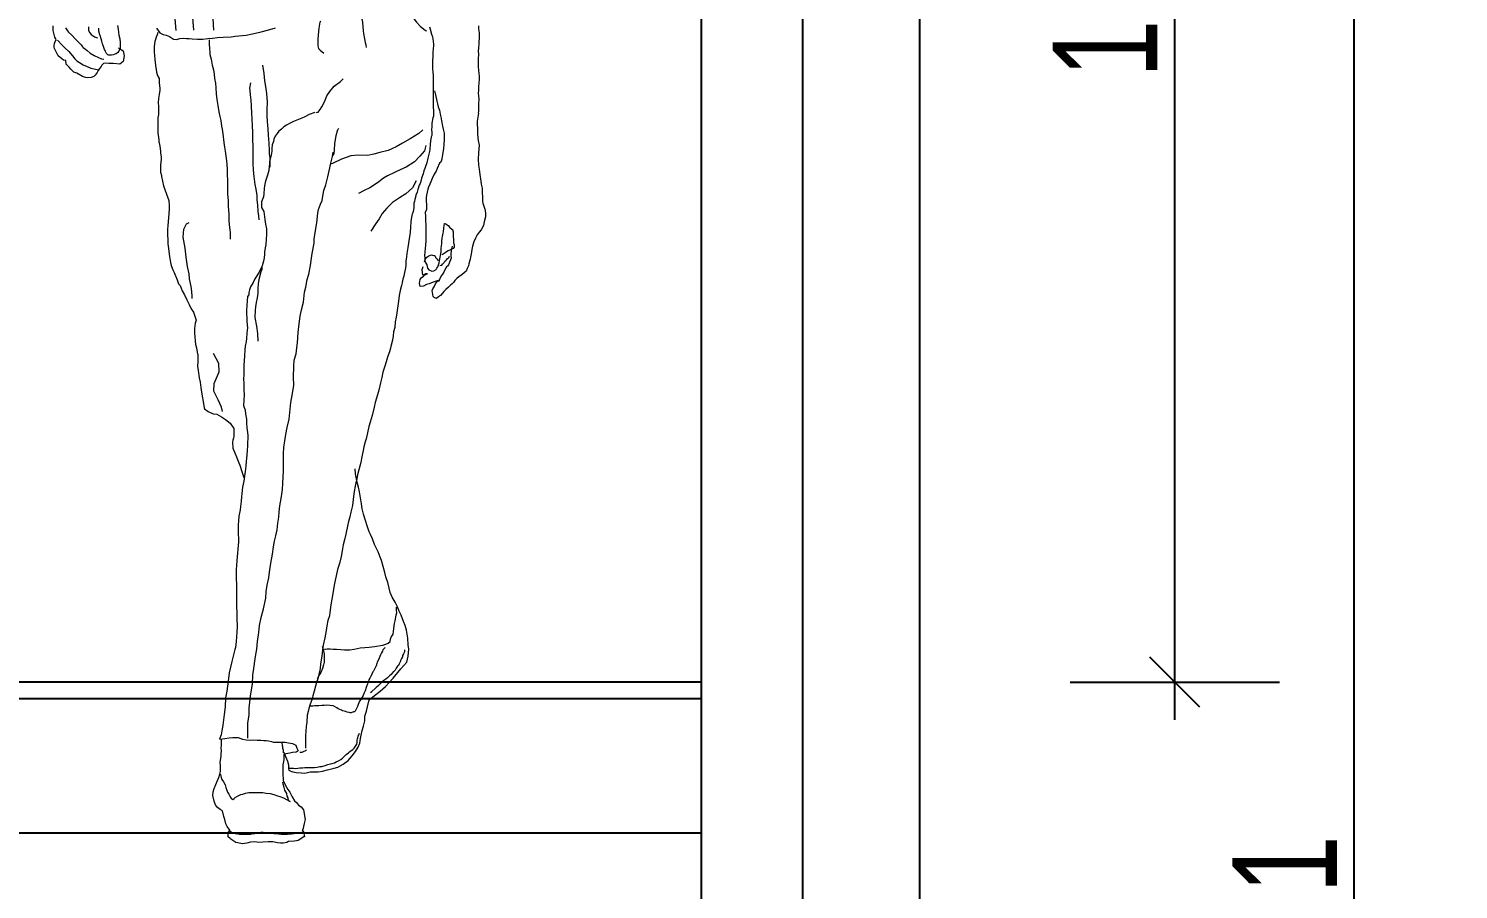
# Model space of a CAD drawing. Header units: centimetres. Extents: x 77721 to 213373, y -51694 to -17847.
# Drawn here: x 111668.2 to 111839.1, y -18877.8 to -18774.9 of the extents above; entities that cross this region are included whole.
import ezdxf

# ---------------------------------------------------------------- set-up
doc = ezdxf.new("R2010")
doc.units = ezdxf.units.CM
doc.header["$LTSCALE"] = 5
doc.header["$MEASUREMENT"] = 0
doc.layers.add('A-FURN', color=25, linetype='Continuous', lineweight=15, true_color=0xa46651)
doc.layers.add('KOTI', color=4, linetype='Continuous')
doc.styles.add('4-', font='simp.shx', dxfattribs={"width": 0.75})
doc.dimstyles.new('KOTI_K50.0cm', dxfattribs={"dimtxt": 12.5, "dimasz": 12.5, "dimexe": 12.5, "dimexo": 0, "dimgap": 2, "dimtad": 1, "dimdec": 1, "dimrnd": 0.1, "dimdsep": 46, "dimtxsty": '4-', "dimtsz": 3, "dimcen": 0.09, "dimdle": 4.5, "dimclrd": 256, "dimclrt": 256, "dimaunit": 1, "dimazin": 2, "dimtfac": 1, "dimtdec": 4, "dimtix": 1, "dimtmove": 2, "dimatfit": 3, "dimfxl": 12.5, "dimfxlon": 1, "dimtvp": 1, "dimtolj": 1, "dimtzin": 0, "dimarcsym": 0})

# ---------------------------------------------------------------- blocks, each defined once
blk = doc.blocks.new('PEOPLE11')
at = {"linetype": 'Continuous'}
for points in [[(0.09436, 0.54319), (0.09353, 0.54267), (0.09217, 0.54183), (0.09113, 0.5411), (0.09029, 0.53776), (0.09102, 0.53379), (0.09332, 0.53201), (0.0976, 0.53243), (0.10084, 0.53253), (0.10345, 0.53274), (0.1046, 0.53232), (0.10554, 0.53128), (0.10617, 0.53034), (0.10721, 0.52898), (0.10805, 0.52773), (0.10888, 0.52637), (0.11024, 0.52449), (0.11118, 0.52366), (0.11296, 0.52292), (0.11546, 0.52272), (0.11682, 0.52282), (0.11881, 0.52366), (0.12006, 0.52418), (0.12277, 0.52585), (0.12476, 0.52658), (0.12685, 0.52856), (0.12789, 0.52992), (0.12988, 0.53191), (0.13019, 0.53452), (0.13176, 0.53462), (0.13301, 0.53567), (0.13541, 0.53776), (0.13635, 0.53943), (0.13802, 0.54256), (0.13813, 0.5435), (0.13823, 0.54465), (0.13792, 0.54611), (0.1374, 0.54737), (0.13677, 0.54841), (0.13708, 0.54925), (0.13771, 0.5505), (0.13876, 0.55499), (0.13876, 0.55823)], [(0.09489, 0.55844), (0.09457, 0.55583), (0.09426, 0.55353), (0.09395, 0.55175), (0.09342, 0.54935), (0.09311, 0.54684), (0.09311, 0.54361), (0.09322, 0.54287), (0.09395, 0.54089), (0.09478, 0.53984), (0.09583, 0.53911), (0.09677, 0.5388), (0.09792, 0.53828), (0.09896, 0.53817), (0.0998, 0.53807), (0.10053, 0.53807), (0.10105, 0.53817), (0.10157, 0.53828), (0.10178, 0.53849), (0.10241, 0.53932), (0.10314, 0.54058), (0.10335, 0.54131), (0.10376, 0.54193), (0.10418, 0.54329), (0.10439, 0.54413), (0.10439, 0.54413), (0.10512, 0.5459), (0.10575, 0.54768), (0.10617, 0.54935), (0.10679, 0.55154), (0.1069, 0.55196), (0.10773, 0.55457), (0.10773, 0.55645)], [(0.11463, 0.5575), (0.11463, 0.55489), (0.1139, 0.55342), (0.11296, 0.55227), (0.1116, 0.55133), (0.11055, 0.55071), (0.10857, 0.54987)], [(-0.15151, 0.55812), (-0.15151, 0.55603), (-0.15182, 0.55332), (-0.15182, 0.55008), (-0.15161, 0.54684), (-0.15161, 0.5458), (-0.15141, 0.54308), (-0.1513, 0.54058), (-0.15141, 0.53911), (-0.1513, 0.53535), (-0.1512, 0.5342), (-0.1512, 0.53055), (-0.15141, 0.52731), (-0.15161, 0.52606), (-0.15182, 0.52324), (-0.15182, 0.52136), (-0.15182, 0.52136), (-0.15161, 0.51948), (-0.15141, 0.51634), (-0.15141, 0.51394), (-0.1513, 0.51217), (-0.15141, 0.51029), (-0.15161, 0.5082), (-0.15161, 0.50757), (-0.15151, 0.50527), (-0.15151, 0.50308), (-0.15151, 0.50183), (-0.15141, 0.49984), (-0.1513, 0.49859), (-0.15151, 0.49848), (-0.15047, 0.49305), (-0.15067, 0.49096), (-0.15078, 0.48814), (-0.15078, 0.4871), (-0.15078, 0.48501), (-0.15099, 0.48146), (-0.1513, 0.48), (-0.15182, 0.47676), (-0.15172, 0.47415), (-0.15141, 0.47122), (-0.1513, 0.46725), (-0.15151, 0.46318), (-0.15193, 0.46025), (-0.15235, 0.4567), (-0.15297, 0.45211), (-0.15339, 0.45002), (-0.15402, 0.4473), (-0.15402, 0.44448), (-0.15423, 0.44135), (-0.15423, 0.43842), (-0.15433, 0.43707), (-0.1559, 0.43299), (-0.15621, 0.43049), (-0.15621, 0.42777), (-0.15527, 0.42432), (-0.15496, 0.42192), (-0.15329, 0.41889), (-0.15203, 0.41743), (-0.15057, 0.41545), (-0.14953, 0.41325), (-0.14827, 0.41075), (-0.14744, 0.40782), (-0.14702, 0.40552), (-0.14639, 0.40239), (-0.14608, 0.4002), (-0.14577, 0.39905), (-0.14493, 0.3957), (-0.14462, 0.39435), (-0.14378, 0.39268), (-0.14294, 0.3908), (-0.14159, 0.38954), (-0.14023, 0.3885), (-0.13814, 0.38683), (-0.13678, 0.38568), (-0.13542, 0.38432), (-0.13448, 0.38307), (-0.13344, 0.38223), (-0.13229, 0.38119), (-0.13093, 0.37983), (-0.12916, 0.37816), (-0.1279, 0.3768), (-0.12686, 0.37565), (-0.1255, 0.37419), (-0.12414, 0.37314), (-0.12279, 0.3722), (-0.12122, 0.37273), (-0.12049, 0.37346), (-0.11986, 0.37763), (-0.12038, 0.37878), (-0.12122, 0.38014), (-0.12206, 0.38202), (-0.1232, 0.3838), (-0.12404, 0.38432), (-0.12112, 0.38338), (-0.11944, 0.38275), (-0.11788, 0.38223), (-0.116, 0.3816), (-0.11401, 0.38056), (-0.11161, 0.38035), (-0.11109, 0.38233), (-0.11171, 0.38516), (-0.11234, 0.3862), (-0.11391, 0.38735), (-0.11495, 0.38829), (-0.11662, 0.38892), (-0.11558, 0.38892), (-0.11433, 0.38818), (-0.11349, 0.38808), (-0.11297, 0.39194), (-0.11359, 0.39393)], [(-0.11798, 0.5575), (-0.1185, 0.55583), (-0.11944, 0.55248), (-0.12007, 0.55071), (-0.12038, 0.54914), (-0.12059, 0.54747), (-0.1207, 0.54569), (-0.1207, 0.54496), (-0.12059, 0.54225), (-0.12038, 0.54037), (-0.12038, 0.53807), (-0.12028, 0.53661), (-0.12017, 0.53494), (-0.12017, 0.53295), (-0.12007, 0.53086), (-0.12007, 0.52877), (-0.12028, 0.52648), (-0.12059, 0.52439), (-0.12059, 0.52261), (-0.12059, 0.52073), (-0.12059, 0.51948), (-0.12059, 0.51801), (-0.12049, 0.51613), (-0.12049, 0.51352), (-0.12059, 0.51133), (-0.12059, 0.51081), (-0.12049, 0.51029), (-0.12049, 0.50663), (-0.12059, 0.5035), (-0.1208, 0.49932), (-0.1207, 0.4965), (-0.12038, 0.49545), (-0.11965, 0.4918), (-0.11955, 0.48919), (-0.11944, 0.48741), (-0.11955, 0.48543), (-0.11955, 0.48323), (-0.11923, 0.48229), (-0.11871, 0.47937), (-0.1184, 0.47738), (-0.11819, 0.47373), (-0.11798, 0.47237), (-0.11725, 0.46976), (-0.11683, 0.46788), (-0.11631, 0.46475), (-0.11527, 0.46224), (-0.11485, 0.46078), (-0.11422, 0.45911), (-0.11359, 0.45723), (-0.11265, 0.45409), (-0.11224, 0.45273), (-0.11161, 0.45064), (-0.11098, 0.44939), (-0.11004, 0.44647), (-0.10952, 0.44469), (-0.10879, 0.4425), (-0.10869, 0.44218), (-0.10806, 0.43968), (-0.10785, 0.43822), (-0.10743, 0.43707), (-0.10722, 0.43393), (-0.10681, 0.43153), (-0.10649, 0.43007), (-0.10628, 0.42976), (-0.10576, 0.42767), (-0.10524, 0.42453), (-0.10513, 0.42056), (-0.10493, 0.41764), (-0.10461, 0.41545), (-0.10419, 0.41304), (-0.10378, 0.40991), (-0.10315, 0.40699), (-0.10273, 0.40427), (-0.10263, 0.40291), (-0.10231, 0.40061), (-0.1019, 0.39748), (-0.10179, 0.39445), (-0.10137, 0.39194), (-0.10085, 0.38975), (-0.10043, 0.38745), (-0.09991, 0.38526), (-0.09939, 0.38307), (-0.09929, 0.38275), (-0.09897, 0.38087), (-0.09803, 0.37763), (-0.0974, 0.37408), (-0.09699, 0.3722), (-0.09657, 0.36876), (-0.09615, 0.36552), (-0.09573, 0.36228), (-0.09521, 0.35936), (-0.09469, 0.35622), (-0.09427, 0.35236), (-0.09354, 0.34933), (-0.09312, 0.34661), (-0.0927, 0.34358), (-0.09166, 0.33941), (-0.09135, 0.33815), (-0.09062, 0.33565), (-0.08957, 0.33272), (-0.08894, 0.33053), (-0.08769, 0.32656), (-0.08623, 0.32186), (-0.0855, 0.3182), (-0.08456, 0.31455), (-0.08341, 0.30953), (-0.08257, 0.3064), (-0.0809, 0.30118), (-0.08017, 0.29794), (-0.07881, 0.2924), (-0.07746, 0.2877), (-0.07672, 0.28488), (-0.07578, 0.28039), (-0.07484, 0.27642), (-0.07411, 0.27444), (-0.07328, 0.27089), (-0.07265, 0.26848), (-0.07223, 0.26629), (-0.07171, 0.26295), (-0.07119, 0.26013), (-0.06983, 0.25532), (-0.06889, 0.25188), (-0.06816, 0.2477), (-0.06785, 0.24634), (-0.06732, 0.24404), (-0.06659, 0.24049), (-0.06638, 0.23893), (-0.06586, 0.23506), (-0.06555, 0.23088), (-0.06482, 0.22817), (-0.0644, 0.22629), (-0.06367, 0.22326), (-0.06283, 0.21992), (-0.06231, 0.21793), (-0.06095, 0.21135), (-0.06001, 0.20749), (-0.05918, 0.20404), (-0.05845, 0.19997), (-0.05782, 0.1961), (-0.05667, 0.1914), (-0.05563, 0.18869), (-0.05531, 0.18722), (-0.05301, 0.17667), (-0.05197, 0.17082), (-0.05072, 0.1632), (-0.04998, 0.15798), (-0.04967, 0.15568), (-0.04863, 0.15244), (-0.0479, 0.14889), (-0.04748, 0.14555), (-0.04654, 0.14064), (-0.04549, 0.13563), (-0.04497, 0.13228), (-0.04445, 0.12821), (-0.04372, 0.12299), (-0.0433, 0.11975), (-0.04309, 0.1185), (-0.04257, 0.11557), (-0.04173, 0.11275), (-0.041, 0.11024), (-0.04017, 0.10774), (-0.03933, 0.10429), (-0.03839, 0.10095), (-0.03766, 0.09834), (-0.03662, 0.09541), (-0.03568, 0.09249), (-0.03515, 0.09029), (-0.03463, 0.08789), (-0.03421, 0.08309), (-0.0339, 0.08016), (-0.03359, 0.07692), (-0.03327, 0.07369), (-0.03327, 0.07055), (-0.03338, 0.06826), (-0.03338, 0.06544)], [(0.06825, 0.55645), (0.06595, 0.55332), (0.06376, 0.55217), (0.06178, 0.55186), (0.05948, 0.55092), (0.05676, 0.54904), (0.05478, 0.54872), (0.05248, 0.54956), (0.05008, 0.54977), (0.04788, 0.54956), (0.046, 0.54956), (0.04392, 0.54935), (0.04026, 0.54904), (0.03681, 0.54893), (0.03337, 0.54945), (0.03002, 0.54966), (0.02668, 0.55019), (0.02271, 0.55029), (0.01739, 0.55071), (0.01456, 0.55113), (0.00715, 0.55175), (0.00287, 0.55269), (-0.00309, 0.55405), (-0.00747, 0.5552), (-0.01301, 0.55677)], [(0.03076, 0.57942), (0.02939, 0.55524)], [(0.04495, 0.57813), (0.04299, 0.55516)], [(0.0571, 0.57955), (0.05514, 0.55503)], [(-0.10388, 0.56909), (-0.10419, 0.56752), (-0.10618, 0.56439), (-0.1091, 0.56073), (-0.11161, 0.55791), (-0.11527, 0.55499), (-0.11589, 0.55468)], [(0.1304, 0.55677), (0.12915, 0.55478), (0.12841, 0.55384), (0.12601, 0.55186), (0.1257, 0.55133), (0.12382, 0.54925), (0.12319, 0.54862), (0.12246, 0.54799), (0.11985, 0.54517), (0.11891, 0.54371), (0.11828, 0.5434), (0.11682, 0.54225), (0.11567, 0.5412), (0.11369, 0.53953), (0.11097, 0.53796), (0.10794, 0.5365), (0.10596, 0.53567), (0.10418, 0.53546)], [(-0.07087, 0.56533), (-0.07202, 0.56199), (-0.07234, 0.56032), (-0.07275, 0.55468), (-0.07307, 0.5529), (-0.07369, 0.54935), (-0.07411, 0.54674), (-0.07463, 0.54517), (-0.07484, 0.5434)], [(-0.04393, 0.56136), (-0.0432, 0.56063), (-0.04278, 0.55791), (-0.04257, 0.55645), (-0.04226, 0.55447), (-0.04194, 0.55154), (-0.04173, 0.54893), (-0.04173, 0.54643), (-0.04184, 0.54455), (-0.04215, 0.54267), (-0.0433, 0.54141), (-0.04591, 0.53953)], [(0.06752, 0.55363), (0.06783, 0.55196), (0.06846, 0.55039), (0.06898, 0.54883), (0.0694, 0.54747), (0.06982, 0.54413), (0.06992, 0.54152), (0.06992, 0.53964), (0.06961, 0.53838), (0.06951, 0.53462), (0.06919, 0.53347), (0.06898, 0.53107), (0.06857, 0.52804), (0.06825, 0.52658), (0.06783, 0.52491), (0.06721, 0.52324), (0.06658, 0.52209), (0.06648, 0.5199), (0.06648, 0.51916), (0.06616, 0.5153), (0.06616, 0.51425), (0.06658, 0.51123), (0.06669, 0.50987), (0.06689, 0.50861), (0.0671, 0.5059), (0.0671, 0.50548), (0.067, 0.50339), (0.06689, 0.50214), (0.06689, 0.50172), (0.067, 0.49942), (0.067, 0.49942), (0.067, 0.49754), (0.06742, 0.49535), (0.06742, 0.49368), (0.06752, 0.49169), (0.06752, 0.49013), (0.06742, 0.48678), (0.06742, 0.48522), (0.06679, 0.48041), (0.06669, 0.47895), (0.06648, 0.47822), (0.06606, 0.47592), (0.06554, 0.47258), (0.06554, 0.47227), (0.06554, 0.47143), (0.06512, 0.46861), (0.06512, 0.46851), (0.06512, 0.46683), (0.06533, 0.46537), (0.06564, 0.46276), (0.06554, 0.45827), (0.06501, 0.45608), (0.06491, 0.45524), (0.06428, 0.45211), (0.06355, 0.44908), (0.06272, 0.44647), (0.06157, 0.44323), (0.06, 0.43895), (0.05969, 0.4354), (0.05979, 0.4331), (0.06021, 0.42725), (0.06063, 0.42192), (0.06073, 0.41921), (0.06073, 0.41471), (0.06063, 0.41294), (0.06063, 0.41179), (0.06063, 0.40907), (0.06031, 0.40813), (0.0599, 0.40416), (0.05948, 0.40082), (0.05885, 0.39664), (0.05833, 0.39466), (0.05718, 0.39174), (0.05634, 0.38986), (0.05426, 0.38484), (0.05321, 0.38223), (0.05227, 0.38087), (0.05081, 0.37732), (0.04924, 0.37461), (0.04768, 0.37126), (0.046, 0.36813), (0.04465, 0.3651), (0.04298, 0.3628), (0.0413, 0.35737), (0.04183, 0.35518), (0.04235, 0.35173), (0.04235, 0.34839), (0.04172, 0.34066), (0.04099, 0.33847), (0.04057, 0.33554), (0.04016, 0.33345), (0.04016, 0.33345), (0.04016, 0.33147), (0.04016, 0.32896), (0.04026, 0.32604), (0.03984, 0.32301), (0.03911, 0.31799), (0.03848, 0.31497), (0.03807, 0.31131), (0.03775, 0.30985), (0.03723, 0.30556), (0.03639, 0.3018), (0.03577, 0.29742), (0.03545, 0.29679), (0.03295, 0.29502), (0.02961, 0.29345), (0.0272, 0.29324), (0.02386, 0.29146), (0.02125, 0.28948), (0.01812, 0.28697), (0.01551, 0.28342), (0.01551, 0.28165), (0.01551, 0.2783), (0.01582, 0.27674), (0.01613, 0.27538), (0.01645, 0.27402), (0.01613, 0.27005), (0.01477, 0.26681), (0.01383, 0.2641), (0.01342, 0.26347), (0.01216, 0.26002), (0.01154, 0.25835), (0.01007, 0.25418), (0.00882, 0.2501)], [(0.03232, 0.54862), (0.03232, 0.5459), (0.03211, 0.54235), (0.03201, 0.54026), (0.03201, 0.53849), (0.03096, 0.53546), (0.03023, 0.53138), (0.0295, 0.52815), (0.02887, 0.52522), (0.02867, 0.5223), (0.02814, 0.51906), (0.02783, 0.51593), (0.02752, 0.51175), (0.0272, 0.50788), (0.02637, 0.50381), (0.02574, 0.49942), (0.02511, 0.49629), (0.02449, 0.49357), (0.02397, 0.48971), (0.02344, 0.48752), (0.02303, 0.48449), (0.0224, 0.47853), (0.02198, 0.4753), (0.02146, 0.47268), (0.02073, 0.46788), (0.02031, 0.4637), (0.0201, 0.45984), (0.01989, 0.44939), (0.01989, 0.44636), (0.01979, 0.44323), (0.01947, 0.43905), (0.01937, 0.43487), (0.01906, 0.42955), (0.01885, 0.42537), (0.01874, 0.42234), (0.01822, 0.419), (0.01812, 0.41722), (0.01812, 0.41482), (0.01812, 0.41252)], [(0.13583, 0.54831), (0.13562, 0.5482), (0.13291, 0.54507), (0.13249, 0.54465), (0.13082, 0.54308), (0.12821, 0.54058), (0.1257, 0.53776), (0.12413, 0.53567), (0.12267, 0.5342), (0.12079, 0.53306), (0.11828, 0.53159), (0.11567, 0.53034), (0.11317, 0.5293), (0.11076, 0.52877), (0.10784, 0.52815)], [(-0.00935, 0.46172), (-0.00925, 0.46506), (-0.00925, 0.46809), (-0.00883, 0.47101), (-0.00883, 0.4731), (-0.00862, 0.47801), (-0.0081, 0.48355), (-0.00779, 0.48783), (-0.00737, 0.49284), (-0.00726, 0.49671), (-0.00726, 0.50078), (-0.00737, 0.50632), (-0.00695, 0.51206), (-0.00622, 0.51676), (-0.00559, 0.52052), (-0.00507, 0.52564), (-0.00434, 0.53138)], [(-0.04069, 0.49932), (-0.04121, 0.49911), (-0.04194, 0.49932), (-0.0433, 0.50109), (-0.04455, 0.50277), (-0.04633, 0.50621), (-0.0479, 0.51029), (-0.05009, 0.51342), (-0.05301, 0.51687), (-0.05719, 0.5201), (-0.05918, 0.52198)], [(0.00412, 0.51927), (0.00475, 0.51561), (0.00454, 0.51394), (0.00433, 0.51102), (0.00391, 0.50736), (0.0036, 0.50371), (0.00339, 0.49817), (0.00328, 0.49493), (0.00297, 0.4895), (0.00287, 0.48605), (0.00287, 0.47989), (0.00266, 0.47644), (0.00255, 0.47164), (0.00255, 0.46673), (0.00255, 0.46422), (0.00234, 0.45973), (0.00182, 0.45524), (0.00109, 0.44991), (0.00057, 0.44678), (-0.00016, 0.44229), (-0.00027, 0.43947), (-0.00068, 0.43592), (-0.00089, 0.43153), (-0.00121, 0.4285), (-0.00152, 0.42568)], [(-0.12153, 0.51373), (-0.12216, 0.51102), (-0.123, 0.50673), (-0.12341, 0.50485), (-0.12383, 0.50277), (-0.12477, 0.50057), (-0.12529, 0.49786), (-0.12571, 0.49598), (-0.12613, 0.49336), (-0.12686, 0.48971), (-0.12738, 0.48772), (-0.12811, 0.48501), (-0.12811, 0.48376), (-0.12811, 0.48062), (-0.12811, 0.4801), (-0.1279, 0.47759), (-0.1277, 0.47644), (-0.12759, 0.47519), (-0.12749, 0.47425), (-0.12676, 0.46892), (-0.12644, 0.46715), (-0.12571, 0.46516), (-0.12477, 0.46433), (-0.1232, 0.46088), (-0.12258, 0.459), (-0.12132, 0.45691), (-0.11976, 0.45388), (-0.11903, 0.45159), (-0.11819, 0.45002), (-0.11735, 0.44803), (-0.11694, 0.44678), (-0.11652, 0.44459), (-0.116, 0.44271), (-0.11579, 0.44093), (-0.11579, 0.43822), (-0.11589, 0.43654), (-0.116, 0.43268), (-0.11506, 0.43101), (-0.11537, 0.42808), (-0.11537, 0.42485), (-0.11558, 0.42265), (-0.11558, 0.42015), (-0.11558, 0.41774), (-0.11558, 0.41586), (-0.11558, 0.41315), (-0.11558, 0.41158), (-0.11537, 0.40834), (-0.11506, 0.40646), (-0.11474, 0.40375), (-0.11464, 0.40155), (-0.11485, 0.39967), (-0.11495, 0.39727), (-0.11547, 0.39612), (-0.11621, 0.39497), (-0.11662, 0.39278), (-0.11756, 0.39174), (-0.11965, 0.39069), (-0.12101, 0.3909), (-0.12247, 0.39194), (-0.1231, 0.39278), (-0.12362, 0.39362), (-0.12414, 0.39518), (-0.12467, 0.39654), (-0.12488, 0.39779), (-0.1254, 0.4002), (-0.12571, 0.40249), (-0.12592, 0.40416), (-0.12602, 0.40594), (-0.12623, 0.40834), (-0.12644, 0.40928), (-0.12644, 0.41106), (-0.12676, 0.41357), (-0.12696, 0.41451), (-0.12717, 0.41555), (-0.12728, 0.4167), (-0.12749, 0.41764), (-0.1278, 0.42015), (-0.12801, 0.42192), (-0.12832, 0.42328), (-0.12832, 0.42328), (-0.12853, 0.42328), (-0.12916, 0.42307), (-0.12999, 0.42244), (-0.13072, 0.42192), (-0.13166, 0.42088), (-0.13334, 0.41941), (-0.13365, 0.4191), (-0.13407, 0.41764), (-0.13417, 0.41576), (-0.13417, 0.41419), (-0.13438, 0.41252), (-0.13438, 0.41148), (-0.13448, 0.41012), (-0.1348, 0.40876), (-0.1349, 0.40709), (-0.13417, 0.40625), (-0.13292, 0.40573), (-0.1324, 0.40542), (-0.13083, 0.40458), (-0.12958, 0.40396), (-0.12864, 0.40333), (-0.12738, 0.40239), (-0.12655, 0.40187)], [(-0.03975, 0.4989), (-0.03578, 0.49754), (-0.03296, 0.49608), (-0.03077, 0.49524), (-0.02742, 0.49378), (-0.02523, 0.49284), (-0.02293, 0.49169), (-0.02043, 0.49044), (-0.01855, 0.48919), (-0.01698, 0.48772), (-0.0151, 0.48616), (-0.01395, 0.4847), (-0.0127, 0.48292), (-0.01186, 0.48083), (-0.01144, 0.47926), (-0.01071, 0.47697), (-0.0105, 0.47446), (-0.01029, 0.47258), (-0.00988, 0.46986), (-0.00946, 0.46798), (-0.00883, 0.46548), (-0.00873, 0.46381), (-0.00862, 0.46234), (-0.00831, 0.45952), (-0.00747, 0.45629), (-0.00632, 0.45284), (-0.00591, 0.45117), (-0.00538, 0.44887), (-0.00528, 0.44709), (-0.00497, 0.44354), (-0.00465, 0.44145), (-0.0033, 0.43801), (-0.0033, 0.43425), (-0.00486, 0.43143), (-0.0057, 0.4261), (-0.00601, 0.42286), (-0.00674, 0.41962), (-0.00674, 0.41555), (-0.00664, 0.41283), (-0.00622, 0.40866), (-0.00591, 0.40678), (-0.00538, 0.40364), (-0.00538, 0.40228), (-0.00528, 0.39978), (-0.00476, 0.39748), (-0.00371, 0.39435), (-0.00256, 0.39215), (-0.00173, 0.39017), (0.00026, 0.38693), (0.00109, 0.38547), (0.00245, 0.38307), (0.00412, 0.38014), (0.00475, 0.37805), (0.00527, 0.37628), (0.00537, 0.37471), (0.0061, 0.37346), (0.00652, 0.37053), (0.00663, 0.3674), (0.00684, 0.36416), (0.00684, 0.36155), (0.00673, 0.35883), (0.00663, 0.35633), (0.00631, 0.35215), (0.00673, 0.34839), (0.00694, 0.34473), (0.00715, 0.34275), (0.00778, 0.33951), (0.00809, 0.337), (0.0083, 0.33303), (0.00872, 0.32635), (0.00882, 0.32008), (0.00892, 0.31726), (0.00872, 0.31423), (0.00872, 0.3112), (0.00882, 0.30985), (0.0084, 0.3065), (0.00892, 0.29919), (0.00788, 0.29585), (0.00767, 0.29355), (0.00694, 0.2899), (0.00694, 0.28708), (0.00663, 0.28394), (0.0061, 0.28071), (0.006, 0.27872), (0.006, 0.27663), (0.00621, 0.27392), (0.00631, 0.27151), (0.00652, 0.26848), (0.00673, 0.26556), (0.00684, 0.26295), (0.00704, 0.26117), (0.00736, 0.25783), (0.00788, 0.25418), (0.0083, 0.25083), (0.00882, 0.2476), (0.00966, 0.24352), (0.01007, 0.23903), (0.01028, 0.23673), (0.0106, 0.23391), (0.01101, 0.23015), (0.01122, 0.22806), (0.01206, 0.22357), (0.01237, 0.22033), (0.01248, 0.21783), (0.01248, 0.21166), (0.01227, 0.20832), (0.01227, 0.20623), (0.01342, 0.19349), (0.01394, 0.18701), (0.01394, 0.18158), (0.01383, 0.17667), (0.01383, 0.17239), (0.01362, 0.16696), (0.01362, 0.16257), (0.01342, 0.15725), (0.01342, 0.15401), (0.01321, 0.14837), (0.01342, 0.1445), (0.01404, 0.13813), (0.01436, 0.13395), (0.01488, 0.1326), (0.01686, 0.12445), (0.01874, 0.11682), (0.01947, 0.11118), (0.02041, 0.10429), (0.02115, 0.09969), (0.02146, 0.09353), (0.02209, 0.08831), (0.02313, 0.0811), (0.02365, 0.07713), (0.02428, 0.07442), (0.02522, 0.07139), (0.02323, 0.07181), (0.02167, 0.07202), (0.01864, 0.07233), (0.01624, 0.07264), (0.01258, 0.07254), (0.00966, 0.0716), (0.00704, 0.07097), (0.00443, 0.07076), (0.00234, 0.07097), (-0.00048, 0.07087), (-0.00288, 0.07087), (-0.00486, 0.07066), (-0.00643, 0.07055), (-0.00821, 0.07034), (-0.01009, 0.06982), (-0.01123, 0.0694), (-0.01405, 0.0694), (-0.01687, 0.0694), (-0.01949, 0.0694), (-0.02189, 0.06909), (-0.0246, 0.06857), (-0.02669, 0.06752), (-0.02753, 0.06533), (-0.02847, 0.06355), (-0.02701, 0.06261), (-0.0246, 0.0623), (-0.02262, 0.06188), (-0.02001, 0.06157), (-0.01855, 0.06126), (-0.01855, 0.06094), (-0.01865, 0.0575), (-0.01792, 0.05405), (-0.01781, 0.05165), (-0.01781, 0.04831), (-0.01823, 0.0434), (-0.01959, 0.04026), (-0.02126, 0.03713), (-0.02272, 0.03525), (-0.02439, 0.03212), (-0.02596, 0.0294), (-0.02721, 0.02825), (-0.02868, 0.02637), (-0.03035, 0.02543), (-0.03212, 0.02324), (-0.03306, 0.01676), (-0.03254, 0.01394), (-0.0315, 0.00997), (-0.03118, 0.00924), (-0.03192, 0.00851), (-0.03275, 0.00496), (-0.03233, 0.00485), (-0.02836, 0.00245), (-0.02721, 0.00224), (-0.02575, 0.00203), (-0.02189, 0.00162), (-0.02053, 0.00109), (-0.01813, 0.00057), (-0.01635, 0.00047), (-0.01416, 0.00068), (-0.01103, 0.00141), (-0.00789, 0.00151), (-0.00424, 0.0012), (-0.00162, 0.00109), (0.0013, 0.00141), (0.00412, 0.0012), (0.00673, 0.00057), (0.00986, 0.00015), (0.01289, 0.00068), (0.01415, 0.00109), (0.01613, 0.00235), (0.01749, 0.00318), (0.01812, 0.00371), (0.01937, 0.00485), (0.01937, 0.00559), (0.01916, 0.00809), (0.01833, 0.00924), (0.01833, 0.00945), (0.02, 0.01196), (0.02094, 0.01373), (0.02177, 0.01666), (0.0224, 0.01885), (0.02323, 0.02272), (0.02491, 0.02345), (0.02679, 0.02491), (0.02814, 0.02679), (0.02887, 0.02919), (0.02981, 0.03306), (0.02961, 0.03556), (0.02898, 0.03796), (0.02668, 0.04329), (0.02585, 0.04538), (0.02511, 0.04757), (0.02459, 0.04945), (0.02459, 0.05133), (0.02459, 0.05353), (0.02491, 0.05562), (0.02417, 0.06), (0.02407, 0.06147), (0.02397, 0.06345), (0.02417, 0.06544), (0.02397, 0.06711), (0.02386, 0.0694), (0.02397, 0.0717)], [(-0.05218, 0.46976), (-0.05291, 0.47112), (-0.05322, 0.47352), (-0.05333, 0.4777), (-0.05437, 0.48334), (-0.05542, 0.48741), (-0.05604, 0.48814)], [(-0.11339, 0.4871), (-0.11067, 0.4847), (-0.10493, 0.48094), (-0.0996, 0.47812), (-0.09532, 0.47561), (-0.08978, 0.4731), (-0.08404, 0.47174), (-0.07996, 0.47049), (-0.07578, 0.46976), (-0.06962, 0.46986), (-0.0644, 0.46934), (-0.05792, 0.46725), (-0.05186, 0.46422), (-0.05019, 0.4637)], [(-0.11558, 0.47644), (-0.11453, 0.47289), (-0.11151, 0.46924), (-0.10775, 0.46527), (-0.10211, 0.46161), (-0.09855, 0.46005), (-0.09417, 0.45806), (-0.08926, 0.45576), (-0.08654, 0.4542), (-0.08351, 0.45179), (-0.08059, 0.4497), (-0.07735, 0.44772), (-0.07349, 0.44574), (-0.06952, 0.44375)], [(0.006, 0.07222), (0.006, 0.07567), (0.0059, 0.07839), (0.0059, 0.08236), (0.00516, 0.08821), (0.00506, 0.0927), (0.00454, 0.09677), (0.00412, 0.10105), (0.00328, 0.10627), (0.00287, 0.1093), (0.00255, 0.11505), (0.00161, 0.12132), (0.0012, 0.12466), (0.00078, 0.1279), (-0.00006, 0.13281), (-0.00058, 0.13803), (-0.00152, 0.14429), (-0.00204, 0.14899), (-0.00319, 0.15443), (-0.00465, 0.16048), (-0.00622, 0.16769), (-0.00664, 0.17229), (-0.00726, 0.17667), (-0.00831, 0.18158), (-0.00873, 0.18534), (-0.00967, 0.19161), (-0.01082, 0.19777), (-0.01144, 0.20268), (-0.01217, 0.20665), (-0.01322, 0.2101), (-0.01395, 0.21428), (-0.01458, 0.21887), (-0.0152, 0.22294), (-0.01531, 0.2266), (-0.01593, 0.23067), (-0.01635, 0.23318), (-0.01708, 0.23705), (-0.01761, 0.24185), (-0.01792, 0.24582), (-0.01813, 0.25062), (-0.01834, 0.25407), (-0.01844, 0.25825), (-0.01834, 0.26243), (-0.01834, 0.26274), (-0.01834, 0.26629), (-0.01865, 0.27057), (-0.01928, 0.27507), (-0.02001, 0.27935), (-0.02084, 0.28405), (-0.0222, 0.28969), (-0.02262, 0.29439), (-0.02345, 0.30128), (-0.0246, 0.30724), (-0.02544, 0.31298), (-0.02523, 0.31841), (-0.02533, 0.32604), (-0.02575, 0.33001), (-0.0269, 0.33429), (-0.02742, 0.33857), (-0.02795, 0.34181), (-0.02847, 0.34902), (-0.02909, 0.35486), (-0.02972, 0.36009), (-0.03056, 0.36447), (-0.03192, 0.3697), (-0.03275, 0.37649), (-0.03359, 0.37983), (-0.03463, 0.38516), (-0.03557, 0.38871), (-0.03672, 0.39456), (-0.03735, 0.398), (-0.03787, 0.40291), (-0.03923, 0.40981), (-0.03933, 0.41252), (-0.04006, 0.41722), (-0.04111, 0.4238), (-0.04173, 0.43028), (-0.04236, 0.43289), (-0.04372, 0.43654), (-0.04466, 0.43905), (-0.04518, 0.44187), (-0.04591, 0.44574), (-0.04716, 0.4496), (-0.04873, 0.45514), (-0.04946, 0.45931), (-0.05072, 0.46454), (-0.05176, 0.46892), (-0.05218, 0.47195)], [(-0.109, 0.45242), (-0.10649, 0.44751), (-0.1019, 0.44354), (-0.09761, 0.44083), (-0.09281, 0.43759), (-0.08884, 0.43372), (-0.08581, 0.43007), (-0.08362, 0.42652), (-0.08142, 0.42338), (-0.07808, 0.41806)], [(0.04402, 0.3721), (0.04402, 0.37346), (0.04423, 0.3768), (0.04465, 0.38035), (0.04569, 0.38547), (0.046, 0.38902), (0.04705, 0.39403), (0.04799, 0.4003), (0.04882, 0.40636), (0.05008, 0.41388), (0.04966, 0.41941), (0.04788, 0.42307), (0.046, 0.42391)], [(-0.13344, 0.40782), (-0.13271, 0.40458), (-0.1326, 0.4026), (-0.1326, 0.40124), (-0.13271, 0.39967), (-0.13093, 0.39497), (-0.1302, 0.39414), (-0.12958, 0.39372), (-0.12926, 0.39309), (-0.1277, 0.39017), (-0.12696, 0.38881), (-0.12623, 0.38777), (-0.1254, 0.3863), (-0.12488, 0.38516), (-0.12414, 0.38401), (-0.12414, 0.3838), (-0.12414, 0.3838)], [(-0.12508, 0.39466), (-0.12634, 0.39487), (-0.12696, 0.3955), (-0.12801, 0.39664), (-0.12843, 0.39758), (-0.12916, 0.398), (-0.12968, 0.39842), (-0.13041, 0.39936), (-0.13104, 0.39988), (-0.13135, 0.4004), (-0.13177, 0.40093)], [(-0.11453, 0.39706), (-0.11474, 0.3979), (-0.11537, 0.39926), (-0.1161, 0.4004), (-0.11694, 0.40082), (-0.11767, 0.40124), (-0.11861, 0.40166), (-0.11934, 0.40187), (-0.12017, 0.40166), (-0.12101, 0.40155), (-0.12153, 0.40145), (-0.12185, 0.40093), (-0.12206, 0.4004), (-0.12206, 0.40009), (-0.12268, 0.39967), (-0.12289, 0.39946), (-0.1231, 0.39915), (-0.1232, 0.39894), (-0.12373, 0.39832), (-0.12383, 0.3979)], [(-0.0035, 0.39362), (-0.0035, 0.39194), (-0.00288, 0.39027), (-0.00162, 0.38516), (-0.0011, 0.38202), (-0.00089, 0.37899), (-0.00079, 0.37575), (-0.00037, 0.37252), (0.00026, 0.36938), (0.00067, 0.36646), (0.00088, 0.36406), (0.0012, 0.35925), (0.00015, 0.3533), (-0.00058, 0.34818), (-0.00089, 0.34306)], [(0.02323, 0.29502), (0.02397, 0.29794), (0.02626, 0.30306), (0.02929, 0.30891), (0.02887, 0.31402), (0.02553, 0.32207), (0.02585, 0.32771), (0.0295, 0.3345)], [(-0.01865, 0.06272), (-0.0198, 0.05969), (-0.02105, 0.05645), (-0.02168, 0.05405), (-0.02178, 0.05133), (-0.02199, 0.05029), (-0.02335, 0.04956), (-0.02471, 0.04925), (-0.02701, 0.04872), (-0.03045, 0.04851), (-0.03296, 0.04841), (-0.03662, 0.04914), (-0.0385, 0.04925), (-0.04194, 0.04914), (-0.04497, 0.04977), (-0.04842, 0.0506), (-0.05291, 0.05175), (-0.05542, 0.05238), (-0.05907, 0.05436), (-0.06241, 0.05697), (-0.06513, 0.06021), (-0.06753, 0.06314), (-0.06931, 0.06606), (-0.07056, 0.06878), (-0.07087, 0.07191), (-0.07129, 0.07421), (-0.07202, 0.07734), (-0.07307, 0.08048), (-0.0739, 0.08403), (-0.0739, 0.08726), (-0.07495, 0.0905), (-0.07578, 0.09364), (-0.07693, 0.09823), (-0.07934, 0.10043), (-0.08132, 0.10199), (-0.08445, 0.10429), (-0.088, 0.10732), (-0.09051, 0.11014), (-0.09323, 0.11317), (-0.09646, 0.11703), (-0.09855, 0.11944), (-0.10252, 0.12403), (-0.10357, 0.1281), (-0.10388, 0.13291), (-0.10357, 0.13594), (-0.10315, 0.14043), (-0.10284, 0.14304), (-0.10221, 0.14597), (-0.10137, 0.14899), (-0.10033, 0.15171), (-0.09866, 0.15599), (-0.0973, 0.15892), (-0.09594, 0.16216), (-0.09458, 0.16487), (-0.0926, 0.16842), (-0.09114, 0.17166), (-0.09041, 0.17448), (-0.08947, 0.17834), (-0.08832, 0.18231), (-0.08748, 0.18524), (-0.08644, 0.18931), (-0.08529, 0.19339), (-0.08445, 0.19568), (-0.08289, 0.19923), (-0.08059, 0.20425), (-0.07902, 0.20811), (-0.07766, 0.21104), (-0.07683, 0.21302), (-0.07558, 0.21699), (-0.07432, 0.22065), (-0.07307, 0.22493), (-0.07213, 0.22859), (-0.0715, 0.23193), (-0.07098, 0.23611), (-0.07014, 0.24028), (-0.06952, 0.24352), (-0.06889, 0.24592), (-0.06826, 0.24906), (-0.06743, 0.25261), (-0.06722, 0.25585)], [(-0.04643, 0.13281), (-0.04696, 0.13281), (-0.0481, 0.13312), (-0.05019, 0.13322), (-0.05228, 0.13281), (-0.05458, 0.13281), (-0.0574, 0.1326), (-0.05991, 0.13239), (-0.06356, 0.13239), (-0.06659, 0.13301), (-0.07067, 0.13375), (-0.0739, 0.13406), (-0.07683, 0.13437), (-0.08059, 0.13479), (-0.08623, 0.13573), (-0.08832, 0.13625), (-0.08988, 0.13688), (-0.09114, 0.13813), (-0.09145, 0.1398), (-0.09197, 0.14116), (-0.09312, 0.14315), (-0.09344, 0.14492), (-0.09364, 0.14701), (-0.09417, 0.15046), (-0.09448, 0.15234), (-0.09521, 0.1562), (-0.09563, 0.15777), (-0.09552, 0.15954), (-0.09542, 0.16163)], [(-0.10106, 0.13249), (-0.10096, 0.13249), (-0.10096, 0.13113), (-0.10075, 0.13072), (-0.10023, 0.12967), (-0.0997, 0.12852), (-0.0996, 0.128), (-0.09949, 0.12769), (-0.09887, 0.12643), (-0.09824, 0.12518), (-0.09814, 0.12476), (-0.0974, 0.12299), (-0.09678, 0.12184), (-0.09626, 0.12121), (-0.09532, 0.11985), (-0.09458, 0.1186), (-0.09344, 0.11735), (-0.09333, 0.11735), (-0.09176, 0.11557), (-0.09072, 0.11463), (-0.08936, 0.11338), (-0.08821, 0.11254), (-0.08696, 0.1115), (-0.08581, 0.11056), (-0.08414, 0.10899), (-0.08268, 0.10774), (-0.08163, 0.1068), (-0.0809, 0.10607), (-0.07892, 0.10419), (-0.0786, 0.10377), (-0.07766, 0.10304)], [(-0.08769, 0.13395), (-0.08738, 0.13354), (-0.08612, 0.13239), (-0.08592, 0.13155), (-0.08529, 0.1304), (-0.08456, 0.12894), (-0.08362, 0.12685), (-0.0831, 0.1256), (-0.08236, 0.12414), (-0.08205, 0.12309), (-0.08153, 0.12163), (-0.0809, 0.12017), (-0.07975, 0.11797), (-0.07934, 0.11735), (-0.07787, 0.11432), (-0.07777, 0.114), (-0.07735, 0.11317), (-0.07652, 0.11192), (-0.0761, 0.11024), (-0.07578, 0.1092), (-0.07558, 0.10847), (-0.07484, 0.10669), (-0.07411, 0.10439), (-0.07328, 0.10272), (-0.07265, 0.10137), (-0.0714, 0.09907), (-0.07056, 0.09771), (-0.07035, 0.0974), (-0.06941, 0.0952), (-0.06879, 0.09374), (-0.06732, 0.0905), (-0.06691, 0.09019), (-0.06607, 0.09009), (-0.0645, 0.08956), (-0.06398, 0.08956), (-0.06315, 0.08977), (-0.06189, 0.08998), (-0.06074, 0.0904), (-0.0598, 0.09071), (-0.05855, 0.09092), (-0.05803, 0.09123), (-0.05688, 0.09165), (-0.05573, 0.09228), (-0.05469, 0.0928), (-0.05312, 0.09374), (-0.05218, 0.09416), (-0.04998, 0.09447), (-0.04779, 0.09468), (-0.04612, 0.09447), (-0.04455, 0.09437), (-0.04257, 0.09426), (-0.04142, 0.09416), (-0.03944, 0.09416), (-0.0385, 0.09405), (-0.03693, 0.09395), (-0.03599, 0.09364)], [(-0.04466, 0.13489), (-0.0457, 0.13176), (-0.04602, 0.12946), (-0.04622, 0.12716), (-0.04622, 0.12393), (-0.0457, 0.12226), (-0.04508, 0.11964), (-0.04393, 0.11693), (-0.04257, 0.11494), (-0.04142, 0.11275)], [(-0.0221, 0.05207), (-0.02272, 0.05175), (-0.02293, 0.05175), (-0.02398, 0.05175), (-0.02513, 0.05175), (-0.0268, 0.05154), (-0.02826, 0.05175), (-0.02941, 0.05196), (-0.03014, 0.05196), (-0.03139, 0.05196), (-0.03286, 0.05207), (-0.03369, 0.05217), (-0.03474, 0.05227), (-0.0363, 0.05227), (-0.03745, 0.05227), (-0.03944, 0.05227), (-0.04132, 0.05238), (-0.04309, 0.0528), (-0.04455, 0.0529), (-0.04685, 0.05353), (-0.04873, 0.05426), (-0.0504, 0.05468), (-0.05155, 0.05499), (-0.05322, 0.05541), (-0.05437, 0.05593), (-0.05583, 0.05666), (-0.0574, 0.05771), (-0.05855, 0.05854), (-0.0598, 0.05969), (-0.06022, 0.06011), (-0.06116, 0.06094), (-0.06262, 0.0622), (-0.06346, 0.06293), (-0.0645, 0.06366), (-0.06565, 0.06439), (-0.06659, 0.06533), (-0.06753, 0.06679), (-0.06837, 0.06815), (-0.06858, 0.0692), (-0.06868, 0.07087), (-0.06889, 0.0717), (-0.0691, 0.07243), (-0.06941, 0.07348), (-0.07014, 0.07557)], [(-0.01844, 0.06209), (-0.01844, 0.06272), (-0.01834, 0.06397), (-0.01834, 0.06408), (-0.01802, 0.06512), (-0.01802, 0.06533), (-0.01781, 0.06627), (-0.01771, 0.067), (-0.01771, 0.06752), (-0.0174, 0.06867), (-0.01729, 0.0694)], [(-0.03411, 0.06397), (-0.03327, 0.06355), (-0.03233, 0.06314), (-0.03077, 0.06251), (-0.02983, 0.0623), (-0.02962, 0.0623)], [(0.02491, 0.04789), (0.02459, 0.04747), (0.02407, 0.04538), (0.02365, 0.04402), (0.0225, 0.04246), (0.02146, 0.04026), (0.02094, 0.03859), (0.02041, 0.03682), (0.01979, 0.03535), (0.01895, 0.034), (0.01843, 0.03316), (0.01749, 0.03159), (0.01707, 0.03076), (0.01624, 0.03034), (0.0154, 0.03097), (0.01467, 0.0317), (0.013, 0.03264), (0.0107, 0.03379), (0.00934, 0.034), (0.00757, 0.03473), (0.00537, 0.03514), (0.00381, 0.03514), (0.00224, 0.03504), (0.00015, 0.03504), (-0.00173, 0.03514), (-0.00434, 0.03514), (-0.00653, 0.03473), (-0.00935, 0.03441), (-0.01186, 0.03379), (-0.01416, 0.03295), (-0.01593, 0.03232), (-0.01834, 0.03159), (-0.02043, 0.03034), (-0.02241, 0.0293), (-0.02283, 0.02909), (-0.0222, 0.0293), (-0.02157, 0.03055), (-0.02147, 0.03138), (-0.02095, 0.03264), (-0.02053, 0.03441), (-0.01938, 0.03682), (-0.01875, 0.03859), (-0.01823, 0.04078), (-0.01781, 0.04225)], [(-0.03087, 0.00767), (-0.03077, 0.00757), (-0.03045, 0.00757), (-0.03003, 0.00757), (-0.02972, 0.00757), (-0.02941, 0.00747), (-0.02899, 0.00747), (-0.02857, 0.00736), (-0.02774, 0.00726), (-0.02732, 0.00715), (-0.02659, 0.00705), (-0.02554, 0.00694), (-0.02502, 0.00694), (-0.02429, 0.00684), (-0.02356, 0.00673), (-0.02251, 0.00663), (-0.02105, 0.00653), (-0.0198, 0.00642), (-0.01802, 0.00642), (-0.01667, 0.00642), (-0.01489, 0.00663), (-0.01301, 0.00684), (-0.01197, 0.00694), (-0.00998, 0.00726), (-0.00768, 0.00757), (-0.00559, 0.00767), (-0.00444, 0.00778), (-0.00298, 0.00778), (-0.00173, 0.00747), (0.00036, 0.00715), (0.0012, 0.00694), (0.00318, 0.00663), (0.00422, 0.00653), (0.00506, 0.00653), (0.00631, 0.00642), (0.00725, 0.00642), (0.0084, 0.00642), (0.00955, 0.00642), (0.01049, 0.00642), (0.0108, 0.00642), (0.01164, 0.00653), (0.01258, 0.00663), (0.0131, 0.00663), (0.01436, 0.00694), (0.01488, 0.00705), (0.0154, 0.00715), (0.01592, 0.00726), (0.01655, 0.00757), (0.01686, 0.00767), (0.01739, 0.00809), (0.01843, 0.00893)]]:
    blk.add_lwpolyline(points, dxfattribs=at)
blk.add_lwpolyline([(-0.1513, 0.48), (-0.1513, 0.48)], close=True, dxfattribs=at)
blk = doc.blocks.new('*D233')
at = {"layer": 'Defpoints', "color": 0, "linetype": 'Continuous', "transparency": 16777216}
for p in [(111760.76, -18599.46), (111329.64, -18871.01), (111760.76, -18871.03)]:
    blk.add_point(p, dxfattribs=at)
at = {"layer": 'KOTI', "color": 0, "linetype": 'Continuous', "lineweight": -2, "transparency": 16777216}
for p, q in [((111329.64, -18611.96), (111329.64, -18586.96)), ((111760.76, -18611.96), (111760.76, -18586.96))]:
    blk.add_line(p, q, dxfattribs=at)
at = {"layer": 'KOTI', "linetype": 'Continuous', "lineweight": -2, "transparency": 16777216}
for p, q in [((111326.64, -18602.46), (111332.64, -18596.46)), ((111757.76, -18602.46), (111763.76, -18596.46)), ((111325.14, -18599.46), (111765.26, -18599.46))]:
    blk.add_line(p, q, dxfattribs=at)
at = {"layer": 'KOTI', "linetype": 'Continuous', "transparency": 16777216, "insert": (111543.74, -18610.45), "char_height": 12.5, "attachment_point": 5, "style": '4-'}
blk.add_mtext('\\A1;431.1', dxfattribs=at)
blk = doc.blocks.new('*D235')
at = {"layer": 'Defpoints', "color": 0, "linetype": 'Continuous', "transparency": 16777216}
for p in [(111774.76, -18664.94), (111774.76, -19109.01), (111826.62, -19109.01)]:
    blk.add_point(p, dxfattribs=at)
at = {"layer": 'KOTI', "linetype": 'Continuous', "lineweight": -2, "transparency": 16777216}
for p, q in [((111826.62, -18660.44), (111826.62, -19113.51)), ((111829.62, -18667.94), (111823.62, -18661.94)), ((111829.62, -19112.01), (111823.62, -19106.01))]:
    blk.add_line(p, q, dxfattribs=at)
at = {"layer": 'KOTI', "color": 0, "linetype": 'Continuous', "lineweight": -2, "transparency": 16777216}
for p, q in [((111814.12, -18664.94), (111839.12, -18664.94)), ((111814.12, -19109.01), (111839.12, -19109.01))]:
    blk.add_line(p, q, dxfattribs=at)
at = {"layer": 'KOTI', "linetype": 'Continuous', "transparency": 16777216, "insert": (111818.37, -18886.98), "char_height": 12.5, "attachment_point": 5, "rotation": 90, "style": '4-'}
blk.add_mtext('\\A1;444.1', dxfattribs=at)
blk = doc.blocks.new('*D236')
at = {"layer": 'Defpoints', "color": 0, "linetype": 'Continuous', "transparency": 16777216}
for p in [(111760.76, -18677.26), (111805.23, -18677.26), (111748.65, -18853.01)]:
    blk.add_point(p, dxfattribs=at)
at = {"layer": 'KOTI', "linetype": 'Continuous', "lineweight": -2, "transparency": 16777216}
for p, q in [((111805.23, -18857.51), (111805.23, -18672.76)), ((111808.23, -18680.26), (111802.23, -18674.26)), ((111808.23, -18856.01), (111802.23, -18850.01))]:
    blk.add_line(p, q, dxfattribs=at)
at = {"layer": 'KOTI', "color": 0, "linetype": 'Continuous', "lineweight": -2, "transparency": 16777216}
for p, q in [((111792.73, -18677.26), (111817.73, -18677.26)), ((111792.73, -18853.01), (111817.73, -18853.01))]:
    blk.add_line(p, q, dxfattribs=at)
at = {"layer": 'KOTI', "linetype": 'Continuous', "transparency": 16777216, "insert": (111796.98, -18765.14), "char_height": 12.5, "attachment_point": 5, "rotation": 90, "style": '4-'}
blk.add_mtext('\\A1;175.7', dxfattribs=at)

msp = doc.modelspace()

# ---------------------------------------------------------------- linework, layer by layer
at = {"layer": 'KOTI', "color": 2, "linetype": 'Continuous'}
for p, q in [((111774.76, -19109.01), (111774.76, -18664.94)), ((111760.76, -19108.11), (111760.76, -18677.26)), ((111748.65, -19091.01), (111748.65, -18687.63))]:
    msp.add_line(p, q, dxfattribs=at)
at = {"layer": 'KOTI', "color": 2, "linetype": 'Continuous', "true_color": 0xf1eb1f}
for p, q in [((111748.65, -18855.01), (111341.74, -18855.06)), ((111341.74, -18871.01), (111748.65, -18871.01))]:
    msp.add_line(p, q, dxfattribs=at)
msp.add_lwpolyline([(111748.65, -18853.01), (111341.74, -18853.01)], dxfattribs=at)

# ---------------------------------------------------------------- block references
at = {"layer": 'A-FURN', "xscale": -175.0993450000053, "yscale": 175.0993450000053, "zscale": 175.0993450000053}
msp.add_blockref('PEOPLE11', (111695.48, -18872.34), dxfattribs=at)

# ---------------------------------------------------------------- dimensions: what is measured, and where the dimension line sits
at = {"layer": 'KOTI', "color": 6, "linetype": 'Continuous'}
dim = msp.add_linear_dim(base=(111760.76, -18599.46), p1=(111329.64, -18871.01), p2=(111760.76, -18871.03), dimstyle='KOTI_K50.0cm', dxfattribs=at)
dim.commit()
dim.dimension.update_dxf_attribs({"geometry": '*D233', "text_midpoint": (111543.74, -18610.45), "dimtype": 160})
for base, p1, p2, picture, middle in [((111826.62, -19109.01), (111774.76, -18664.94), (111774.76, -19109.01), '*D235', (111818.37, -18886.98)), ((111805.2297, -18677.2602), (111748.6535, -18853.0099), (111760.7585, -18677.2602), '*D236', (111796.9797, -18765.1351))]:
    dim = msp.add_linear_dim(base=base, p1=p1, p2=p2, angle=90, dimstyle='KOTI_K50.0cm', dxfattribs=at)
    dim.commit()
    dim.dimension.update_dxf_attribs({"geometry": picture, "text_midpoint": middle})

doc.saveas('drawing.dxf')
